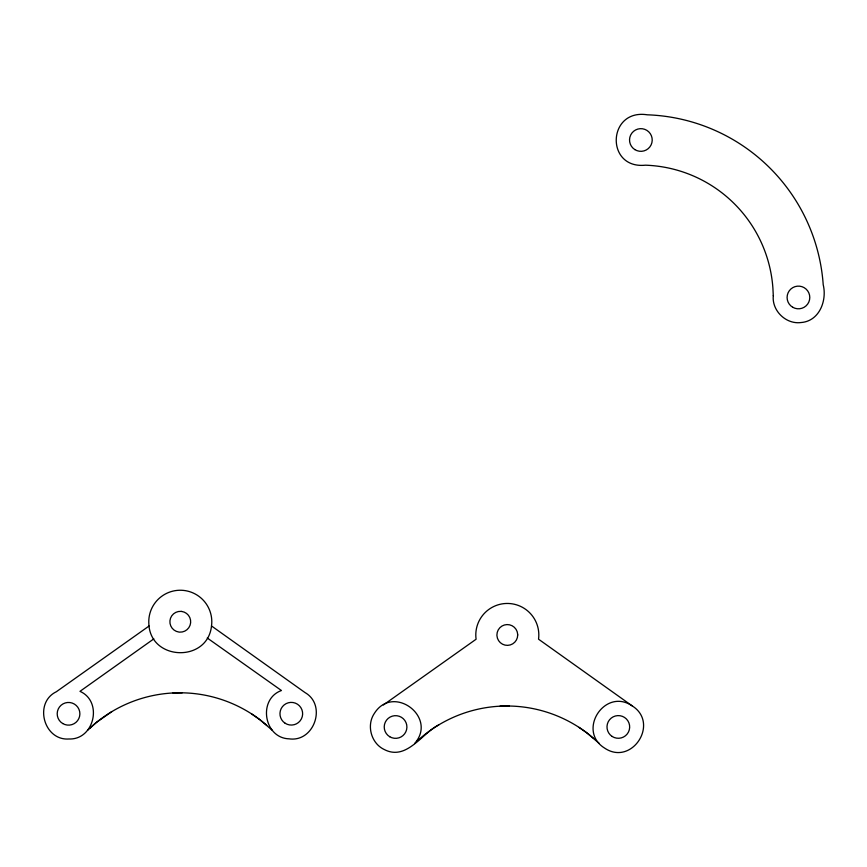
<?xml version="1.0" encoding="UTF-8"?>
<svg xmlns="http://www.w3.org/2000/svg" width="867" height="867" viewBox="0 0 867 867"><rect width="100%" height="100%" fill="white"/><g stroke="black" fill="none" stroke-linecap="round" stroke-linejoin="round"><path stroke-width="1.3" d="M211.515 625.963C207.647 662.724 150.565 661.033 148.864 624.121A31.515 31.515 0 0 1 181.214 590.254A31.515 31.515 0 0 1 211.515 625.963L305.032 692.581C327.043 705.153 314.179 742.488 289.101 738.836C263.774 738.077 257.597 699.073 281.45 690.522L207.267 638.014M149.07 626.017L56.322 691.758C33.51 702.747 43.729 740.873 68.981 738.987C94.286 739.984 103.162 701.533 79.981 691.346L153.838 638.871M414.578 743.539C437.965 717.247 393.26 683.564 374.436 713.292C366.221 725.17 371.076 743.268 384.124 749.456C406.558 761.248 421.817 733.33 438.745 724.91M87.556 730.328L96.595 722.287L111.724 711.688M383.355 704.979L476.102 639.228L475.885 637.332A31.515 31.515 0 0 1 508.235 603.465A31.515 31.515 0 0 1 538.537 639.185L632.054 705.803C659.982 723.132 631.783 766.547 604.592 748.08C576.674 730.751 604.863 687.336 632.054 705.803M172.956 692.971L182.2 692.809M499.988 706.182L509.222 706.02M578.993 727.359L586.569 732.658L599.303 743.485M251.972 714.137L259.536 719.437L272.271 730.263M416.648 741.556A132.358 132.358 0 0 1 593.743 738.467M89.626 728.345A132.358 132.358 0 0 1 266.722 725.256M773.288 295.701C771.76 310.744 786.098 324.583 801.075 322.535C819.369 321.169 827.14 300.632 823.206 284.712A182.774 182.774 0 0 0 647.259 114.802C607.333 108.527 605.123 169.368 645.492 165.185A132.358 132.358 0 0 1 772.909 288.234L773.288 295.701M181.647 611.441L180.965 611.376A10.404 10.404 0 0 0 169.943 620.729A10.404 10.404 0 0 0 178.927 632.065L179.61 632.13A10.404 10.404 0 0 0 190.632 622.766A10.404 10.404 0 0 0 181.647 611.441M517.707 634.969L517.686 634.286A10.404 10.404 0 0 0 506.967 624.576A10.404 10.404 0 0 0 496.91 634.969L496.932 635.652A10.404 10.404 0 0 0 507.65 645.362A10.404 10.404 0 0 0 517.707 634.969M634.861 149.612A11.347 11.347 0 0 0 652.212 140.389A11.347 11.347 0 0 0 635.554 129.974A11.347 11.347 0 0 0 634.861 149.612M792.763 307.286A11.347 11.347 0 0 0 809.789 297.457A11.347 11.347 0 0 0 792.763 287.638A11.347 11.347 0 0 0 792.763 307.286M389.727 736.733A11.347 11.347 0 0 0 406.905 727.207A11.347 11.347 0 0 0 390.063 717.085A11.347 11.347 0 0 0 389.727 736.733M612.145 736.451A11.347 11.347 0 0 0 629.659 727.532A11.347 11.347 0 0 0 613.175 716.836A11.347 11.347 0 0 0 612.145 736.451M285.124 723.241A11.347 11.347 0 0 0 302.626 714.321A11.347 11.347 0 0 0 286.153 703.614A11.347 11.347 0 0 0 285.124 723.241M62.695 723.522A11.347 11.347 0 0 0 79.883 713.996A11.347 11.347 0 0 0 63.042 703.874A11.347 11.347 0 0 0 62.695 723.522"/></g></svg>
